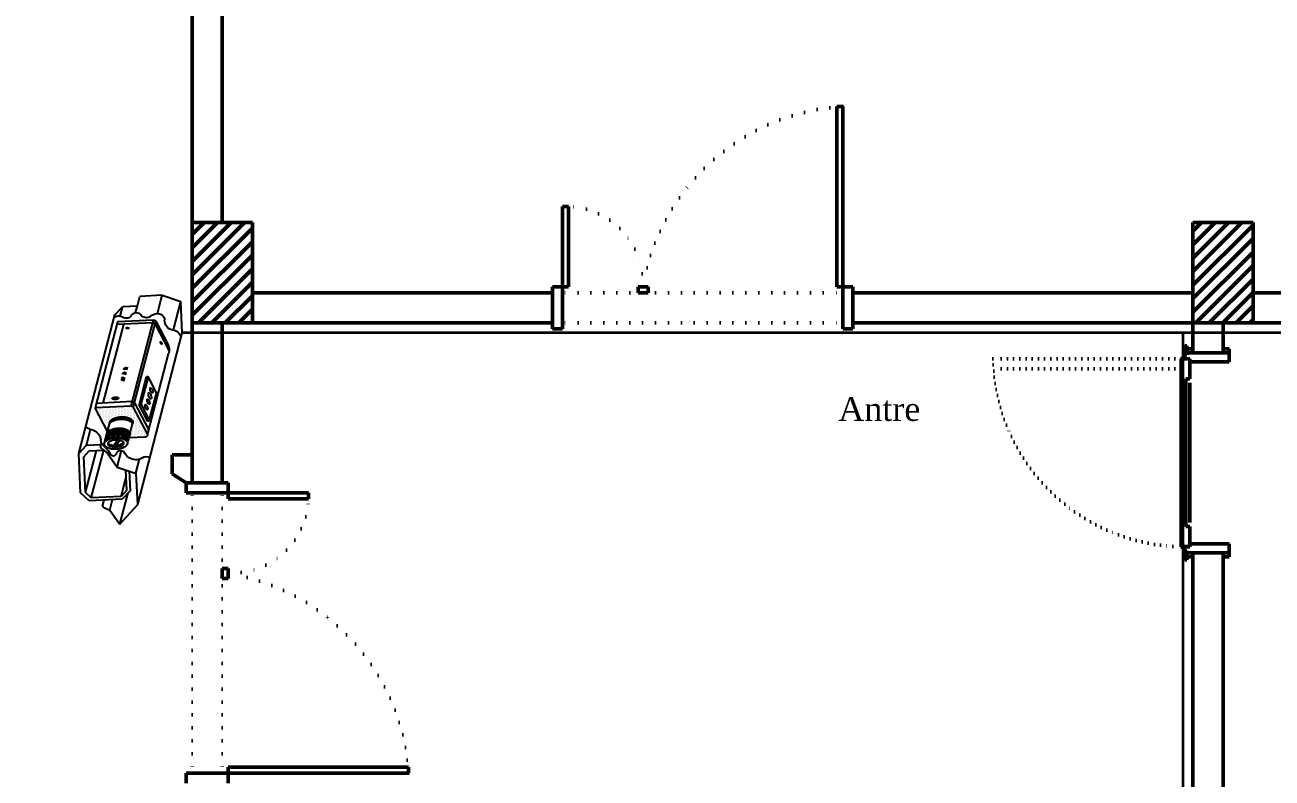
# Model space of a CAD drawing. Header units: millimetres. Extents: x 2046 to 14753, y 2361 to 29276.
# Drawn here: x 3156 to 3779, y 12893 to 13270 of the extents above; entities that cross this region are included whole.
import ezdxf

# ---------------------------------------------------------------- set-up
doc = ezdxf.new("R2010")
doc.units = ezdxf.units.MM
for name, pattern in [('ACAD_ISO07W100', [3, 0, -3]), ('CONTINOUS', [0]), ('DASHED', [0.75, 0.5, -0.25]), ('DOT', [6.35, 0, -6.35])]:
    doc.linetypes.add(name, pattern=pattern)
doc.layers.add('2A - CCTV CAT6 KABLO', color=4, linetype='CONTINOUS', lineweight=35)
doc.layers.add('A.O. DUVAR', color=7, linetype='Continuous', lineweight=50)
doc.layers.add('BLK-CCTV', color=50, linetype='Continuous')
doc.layers.add('KAMERA', color=4, linetype='DASHED')
doc.styles.add('A.O. MALZEME', font='times.ttf', dxfattribs={"height": 10})

# ---------------------------------------------------------------- blocks, each defined once
blk = doc.blocks.new('KAM2')
at = {"layer": 'KAMERA', "color": 1, "linetype": 'Continuous'}
for p, q in [((-14.93, -4.56), (0, 0)), ((-12.11, -8.27), (0, 0)), ((6.08, -7.76), (0, 0)), ((-88.26, -54.43), (-14.93, -4.56)), ((-1.71, -13.08), (6.08, -7.76)), ((6.08, -7.76), (9.34, -18.44)), ((-57.07, -38.11), (-22.48, -14.5)), ((-41.79, -40.14), (-5.08, -15.08)), ((-40.83, -40.96), (-4.12, -15.9)), ((-6.35, -15.95), (-21.07, -13.89)), ((-5.08, -15.08), (-17.52, -13.34)), ((-5.39, -16.77), (-0.13, -33.98)), ((-4.12, -15.9), (1.14, -33.12)), ((5.36, -21.16), (9.34, -18.44)), ((-2.61, -20.83), (-2.34, -20.75)), ((2.4, -23.18), (5.36, -21.16)), ((7.5, -28.17), (5.36, -21.16)), ((-50.6, -34.83), (-39.12, -26.93)), ((-41.94, -37.17), (-29.55, -28.71)), ((-41.6, -35.9), (-30.07, -27.96)), ((-30.03, -28.01), (-39.12, -26.93)), ((-34.67, -53.64), (-1.12, -30.74)), ((-30.07, -27.96), (-29.55, -28.71)), ((3.44, -30.94), (7.5, -28.17)), ((4.81, -33.24), (7.5, -28.17)), ((-39.91, -38.85), (-55.05, -36.73)), ((-54.38, -73.63), (4.81, -33.24)), ((-50.6, -34.83), (-50.89, -35.92)), ((-41.94, -37.17), (-50.89, -35.92)), ((-41.6, -35.9), (-50.6, -34.83)), ((-41.6, -35.9), (-41.94, -37.17)), ((1.14, -33.12), (-35.56, -58.17)), ((-23.05, -36.95), (-21.8, -36.09)), ((-58.33, -49.39), (-48.63, -42.76)), ((-57.85, -39.58), (-55.45, -47.42)), ((-57.64, -39.06), (-57.64, -39.06)), ((-57.21, -40.47), (-57.21, -40.47)), ((-57.07, -39.66), (-57.07, -39.66)), ((-56.94, -38.85), (-56.94, -38.85)), ((-56.78, -41.88), (-56.78, -41.88)), ((-56.64, -41.07), (-56.64, -41.07)), ((-41.79, -40.14), (-56.56, -38.07)), ((-56.51, -40.26), (-56.51, -40.26)), ((-56.37, -39.44), (-56.37, -39.44)), ((-56.35, -43.29), (-56.35, -43.29)), ((-56.23, -38.63), (-56.23, -38.63)), ((-56.21, -42.48), (-56.21, -42.48)), ((-56.08, -41.66), (-56.08, -41.66)), ((-55.94, -40.85), (-55.94, -40.85)), ((-55.8, -40.04), (-55.8, -40.04)), ((-55.67, -39.23), (-55.67, -39.23)), ((-55.65, -43.07), (-55.65, -43.07)), ((-55.53, -38.42), (-55.53, -38.42)), ((-55.51, -42.26), (-55.51, -42.26)), ((-55.37, -41.45), (-55.37, -41.45)), ((-55.24, -40.64), (-55.24, -40.64)), ((-55.1, -39.83), (-55.1, -39.83)), ((-54.96, -39.01), (-54.96, -39.01)), ((-54.94, -42.86), (-54.94, -42.86)), ((-54.81, -42.05), (-54.81, -42.05)), ((-54.67, -41.23), (-54.67, -41.23)), ((-54.53, -40.42), (-54.53, -40.42)), ((-54.39, -39.61), (-54.39, -39.61)), ((-54.37, -43.45), (-54.37, -43.45)), ((-54.26, -38.8), (-54.26, -38.8)), ((-54.24, -42.64), (-54.24, -42.64)), ((-54.1, -41.83), (-54.1, -41.83)), ((-53.96, -41.02), (-53.96, -41.02)), ((-53.83, -40.21), (-53.83, -40.21)), ((-53.69, -39.4), (-53.69, -39.4)), ((-53.67, -43.24), (-53.67, -43.24)), ((-53.55, -38.58), (-53.55, -38.58)), ((-53.53, -42.43), (-53.53, -42.43)), ((-53.4, -41.61), (-53.4, -41.61)), ((-53.26, -40.8), (-53.26, -40.8)), ((-53.12, -39.99), (-53.12, -39.99)), ((-52.99, -39.18), (-52.99, -39.18)), ((-52.97, -43.02), (-52.97, -43.02)), ((-52.83, -42.21), (-52.83, -42.21)), ((-52.69, -41.4), (-52.69, -41.4)), ((-52.56, -40.59), (-52.56, -40.59)), ((-52.42, -39.78), (-52.42, -39.78)), ((-52.4, -43.62), (-52.4, -43.62)), ((-52.28, -38.96), (-52.28, -38.96)), ((-52.26, -42.81), (-52.26, -42.81)), ((-52.13, -42), (-52.13, -42)), ((-51.99, -41.18), (-51.99, -41.18)), ((-51.85, -40.37), (-51.85, -40.37)), ((-51.72, -39.56), (-51.72, -39.56)), ((-51.7, -43.4), (-51.7, -43.4)), ((-51.56, -42.59), (-51.56, -42.59)), ((-51.42, -41.78), (-51.42, -41.78)), ((-51.29, -40.97), (-51.29, -40.97)), ((-51.15, -40.16), (-51.15, -40.16)), ((-51.01, -39.35), (-51.01, -39.35)), ((-50.99, -43.19), (-50.99, -43.19)), ((-50.85, -42.38), (-50.85, -42.38)), ((-50.72, -41.57), (-50.72, -41.57)), ((-50.58, -40.75), (-50.58, -40.75)), ((-50.44, -39.94), (-50.44, -39.94)), ((-50.31, -39.13), (-50.31, -39.13)), ((-50.29, -42.97), (-50.29, -42.97)), ((-50.15, -42.16), (-50.15, -42.16)), ((-50.01, -41.35), (-50.01, -41.35)), ((-49.88, -40.54), (-49.88, -40.54)), ((-49.74, -39.73), (-49.74, -39.73)), ((-49.58, -42.76), (-49.58, -42.76)), ((-49.45, -41.95), (-49.45, -41.95)), ((-49.31, -41.14), (-49.31, -41.14)), ((-49.17, -40.32), (-49.17, -40.32)), ((-49.13, -43.37), (-48.17, -42.71)), ((-49.04, -39.51), (-49.04, -39.51)), ((-48.88, -42.54), (-48.88, -42.54)), ((-48.74, -41.73), (-48.74, -41.73)), ((-48.61, -40.92), (-48.61, -40.92)), ((-48.56, -43.5), (-47.57, -42.83)), ((-48.47, -40.11), (-48.47, -40.11)), ((-48.33, -39.3), (-48.33, -39.3)), ((-48.18, -42.33), (-48.18, -42.33)), ((-48.04, -41.52), (-48.04, -41.52)), ((-47.9, -40.7), (-47.9, -40.7)), ((-47.89, -43.83), (-46.98, -43.21)), ((-47.77, -39.89), (-47.77, -39.89)), ((-47.47, -42.11), (-47.47, -42.11)), ((-47.33, -41.3), (-47.33, -41.3)), ((-47.2, -40.49), (-47.2, -40.49)), ((-47.06, -39.68), (-47.06, -39.68)), ((-46.9, -42.71), (-46.9, -42.71)), ((-46.77, -41.9), (-46.77, -41.9)), ((-46.63, -41.09), (-46.63, -41.09)), ((-46.49, -40.27), (-46.49, -40.27)), ((-46.34, -43.31), (-46.34, -43.31)), ((-46.2, -42.49), (-46.2, -42.49)), ((-46.06, -41.68), (-46.06, -41.68)), ((-45.93, -40.87), (-45.93, -40.87)), ((-45.79, -40.06), (-45.79, -40.06)), ((-45.63, -43.09), (-45.63, -43.09)), ((-45.5, -42.28), (-45.5, -42.28)), ((-45.36, -41.47), (-45.36, -41.47)), ((-45.22, -40.66), (-45.22, -40.66)), ((-45.09, -39.84), (-45.09, -39.84)), ((-44.93, -42.87), (-44.93, -42.87)), ((-44.79, -42.06), (-44.79, -42.06)), ((-44.66, -41.25), (-44.66, -41.25)), ((-44.52, -40.44), (-44.52, -40.44)), ((-44.36, -43.47), (-44.36, -43.47)), ((-44.22, -42.66), (-44.22, -42.66)), ((-44.09, -41.85), (-44.09, -41.85)), ((-43.95, -41.04), (-43.95, -41.04)), ((-43.81, -40.22), (-43.81, -40.22)), ((-43.66, -43.26), (-43.66, -43.26)), ((-43.52, -42.44), (-43.52, -42.44)), ((-43.38, -41.63), (-43.38, -41.63)), ((-43.25, -40.82), (-43.25, -40.82)), ((-43.11, -40.01), (-43.11, -40.01)), ((-42.95, -43.04), (-42.95, -43.04)), ((-42.82, -42.23), (-42.82, -42.23)), ((-42.68, -41.42), (-42.68, -41.42)), ((-42.54, -40.61), (-42.54, -40.61)), ((-42.25, -42.83), (-42.25, -42.83)), ((-42.11, -42.01), (-42.11, -42.01)), ((-41.98, -41.2), (-41.98, -41.2)), ((-41.84, -40.39), (-41.84, -40.39)), ((-41.68, -43.42), (-41.68, -43.42)), ((-41.55, -42.61), (-41.55, -42.61)), ((-41.41, -41.8), (-41.41, -41.8)), ((-41.27, -40.99), (-41.27, -40.99)), ((-40.98, -43.21), (-40.98, -43.21)), ((-40.84, -42.4), (-40.84, -42.4)), ((-40.83, -40.96), (-35.56, -58.17)), ((-40.7, -41.58), (-40.7, -41.58)), ((-40.27, -42.99), (-40.27, -42.99)), ((-38.94, -39.67), (-33.68, -56.89)), ((-27.84, -40.22), (-26.14, -39.05)), ((-25.11, -38.35), (-24.05, -37.63)), ((-73.24, -49.99), (-67.24, -45.89)), ((-58.01, -49.18), (-58.01, -49.18)), ((-57.28, -48.83), (-57.15, -48.58)), ((-56.95, -48.84), (-56.63, -48.22)), ((-56.66, -48.91), (-56.04, -47.75)), ((-55.92, -44.7), (-55.92, -44.7)), ((-55.88, -49.32), (-54.97, -47.6)), ((-55.78, -43.88), (-55.78, -43.88)), ((-55.64, -49.5), (-54.68, -47.7)), ((-55.49, -46.1), (-55.49, -46.1)), ((-55.41, -49.69), (-54.42, -47.83)), ((-55.35, -45.29), (-55.35, -45.29)), ((-55.22, -44.48), (-55.22, -44.48)), ((-55.19, -49.91), (-54.16, -47.98)), ((-55.08, -43.67), (-55.08, -43.67)), ((-54.92, -46.7), (-54.92, -46.7)), ((-54.78, -45.89), (-54.78, -45.89)), ((-54.65, -45.08), (-54.65, -45.08)), ((-54.58, -50.65), (-53.46, -48.53)), ((-54.51, -44.27), (-54.51, -44.27)), ((-54.39, -50.92), (-53.24, -48.76)), ((-54.22, -46.48), (-54.22, -46.48)), ((-54.22, -51.21), (-53.04, -49)), ((-54.08, -45.67), (-54.08, -45.67)), ((-54.04, -51.52), (-52.84, -49.25)), ((-53.94, -44.86), (-53.94, -44.86)), ((-53.81, -44.05), (-53.81, -44.05)), ((-53.38, -45.46), (-53.38, -45.46)), ((-53.24, -44.65), (-53.24, -44.65)), ((-53.1, -43.83), (-53.1, -43.83)), ((-52.67, -45.24), (-52.67, -45.24)), ((-52.54, -44.43), (-52.54, -44.43)), ((-51.97, -45.03), (-51.97, -45.03)), ((-51.83, -44.22), (-51.83, -44.22)), ((-51.13, -44), (-51.13, -44)), ((-50.42, -43.79), (-50.42, -43.79)), ((-47.18, -44.48), (-46.27, -43.85)), ((-46.48, -45.35), (-45.53, -44.71)), ((-45.95, -46.26), (-45.03, -45.63)), ((-45.77, -43.9), (-45.77, -43.9)), ((-45.49, -47.29), (-44.51, -46.62)), ((-45.2, -44.5), (-45.2, -44.5)), ((-45.15, -48.29), (-44.17, -47.62)), ((-45.07, -43.69), (-45.07, -43.69)), ((-44.9, -49.28), (-43.92, -48.61)), ((-44.77, -45.91), (-44.77, -45.91)), ((-44.76, -50.14), (-43.78, -49.47)), ((-44.64, -45.09), (-44.64, -45.09)), ((-44.5, -44.28), (-44.5, -44.28)), ((-44.2, -46.5), (-44.2, -46.5)), ((-44.07, -45.69), (-44.07, -45.69)), ((-43.93, -44.88), (-43.93, -44.88)), ((-43.79, -44.07), (-43.79, -44.07)), ((-43.77, -47.91), (-43.77, -47.91)), ((-43.64, -47.1), (-43.64, -47.1)), ((-43.5, -46.29), (-43.5, -46.29)), ((-43.36, -45.48), (-43.36, -45.48)), ((-43.34, -49.32), (-43.34, -49.32)), ((-43.23, -44.66), (-43.23, -44.66)), ((-43.21, -48.51), (-43.21, -48.51)), ((-43.09, -43.85), (-43.09, -43.85)), ((-43.07, -47.7), (-43.07, -47.7)), ((-42.93, -46.88), (-42.93, -46.88)), ((-42.8, -46.07), (-42.8, -46.07)), ((-42.66, -45.26), (-42.66, -45.26)), ((-42.64, -49.1), (-42.64, -49.1)), ((-42.52, -44.45), (-42.52, -44.45)), ((-42.5, -48.29), (-42.5, -48.29)), ((-42.39, -43.64), (-42.39, -43.64)), ((-42.37, -47.48), (-42.37, -47.48)), ((-42.23, -46.67), (-42.23, -46.67)), ((-42.09, -45.86), (-42.09, -45.86)), ((-42.07, -49.7), (-42.07, -49.7)), ((-41.96, -45.05), (-41.96, -45.05)), ((-41.94, -48.89), (-41.94, -48.89)), ((-41.82, -44.23), (-41.82, -44.23)), ((-41.8, -48.08), (-41.8, -48.08)), ((-41.66, -47.26), (-41.66, -47.26)), ((-41.53, -46.45), (-41.53, -46.45)), ((-41.39, -45.64), (-41.39, -45.64)), ((-41.37, -49.48), (-41.37, -49.48)), ((-41.25, -44.83), (-41.25, -44.83)), ((-41.23, -48.67), (-41.23, -48.67)), ((-41.12, -44.02), (-41.12, -44.02)), ((-41.09, -47.86), (-41.09, -47.86)), ((-40.96, -47.05), (-40.96, -47.05)), ((-40.82, -46.24), (-40.82, -46.24)), ((-40.68, -45.43), (-40.68, -45.43)), ((-40.66, -49.27), (-40.66, -49.27)), ((-40.55, -44.61), (-40.55, -44.61)), ((-40.53, -48.46), (-40.53, -48.46)), ((-40.41, -43.8), (-40.41, -43.8)), ((-40.39, -47.65), (-40.39, -47.65)), ((-40.25, -46.83), (-40.25, -46.83)), ((-40.12, -46.02), (-40.12, -46.02)), ((-39.98, -45.21), (-39.98, -45.21)), ((-39.96, -49.05), (-39.96, -49.05)), ((-39.84, -44.4), (-39.84, -44.4)), ((-39.82, -48.24), (-39.82, -48.24)), ((-39.69, -47.43), (-39.69, -47.43)), ((-39.55, -46.62), (-39.55, -46.62)), ((-39.41, -45.81), (-39.41, -45.81)), ((-39.39, -49.65), (-39.39, -49.65)), ((-39.26, -48.84), (-39.26, -48.84)), ((-39.12, -48.03), (-39.12, -48.03)), ((-38.98, -47.22), (-38.98, -47.22)), ((-38.69, -49.44), (-38.69, -49.44)), ((-38.55, -48.62), (-38.55, -48.62)), ((-94.54, -66.12), (-88.26, -54.43)), ((-88.26, -54.43), (-73.33, -49.86)), ((-80.45, -55.69), (-83.14, -60.75)), ((-81.71, -60.88), (-73.87, -55.53)), ((-71.03, -52.81), (-80.45, -55.69)), ((-69.86, -54.3), (-79.84, -57.35)), ((-67.16, -57.75), (-73.33, -49.86)), ((-67.16, -57.75), (-60.16, -52.97)), ((-56.58, -54.74), (-55.29, -52.32)), ((-56.18, -55.86), (-54.81, -53.3)), ((-56.17, -54.6), (-55.4, -53.14)), ((-55.87, -54.66), (-55.15, -53.32)), ((-54.2, -60.01), (-44.5, -53.39)), ((-53.57, -52.51), (-52.29, -50.09)), ((-53.43, -52.87), (-52.12, -50.41)), ((-53.3, -53.25), (-51.96, -50.73)), ((-53.19, -59.32), (-50.85, -54.91)), ((-53.17, -53.64), (-51.81, -51.07)), ((-52.86, -54.93), (-51.39, -52.17)), ((-52.78, -55.41), (-51.27, -52.57)), ((-52.72, -55.92), (-51.16, -52.98)), ((-52.68, -56.48), (-51.06, -53.42)), ((-52.67, -58.96), (-50.83, -55.52)), ((-47.82, -56.08), (-47.82, -56.08)), ((-47.12, -55.86), (-47.12, -55.86)), ((-46.41, -55.65), (-46.41, -55.65)), ((-46.28, -54.83), (-46.28, -54.83)), ((-45.71, -55.43), (-45.71, -55.43)), ((-45.57, -54.62), (-45.57, -54.62)), ((-45.33, -53.83), (-44.35, -53.16)), ((-45.14, -56.03), (-45.14, -56.03)), ((-45.01, -55.22), (-45.01, -55.22)), ((-44.99, -53.14), (-44.02, -52.48)), ((-44.87, -54.4), (-44.87, -54.4)), ((-44.81, -52.51), (-43.84, -51.84)), ((-44.73, -53.59), (-44.73, -53.59)), ((-44.71, -51.73), (-43.73, -51.06)), ((-44.69, -50.93), (-43.72, -50.27)), ((-44.44, -55.81), (-44.44, -55.81)), ((-44.3, -55), (-44.3, -55)), ((-44.16, -54.19), (-44.16, -54.19)), ((-44.03, -53.38), (-44.03, -53.38)), ((-43.89, -52.57), (-43.89, -52.57)), ((-43.75, -51.75), (-43.75, -51.75)), ((-43.73, -55.6), (-43.73, -55.6)), ((-43.62, -50.94), (-43.62, -50.94)), ((-43.6, -54.78), (-43.6, -54.78)), ((-43.48, -50.13), (-43.48, -50.13)), ((-43.46, -53.97), (-43.46, -53.97)), ((-43.32, -53.16), (-43.32, -53.16)), ((-43.19, -52.35), (-43.19, -52.35)), ((-43.05, -51.54), (-43.05, -51.54)), ((-43.03, -55.38), (-43.03, -55.38)), ((-42.91, -50.73), (-42.91, -50.73)), ((-42.89, -54.57), (-42.89, -54.57)), ((-42.78, -49.92), (-42.78, -49.92)), ((-42.76, -53.76), (-42.76, -53.76)), ((-42.62, -52.95), (-42.62, -52.95)), ((-42.48, -52.13), (-42.48, -52.13)), ((-42.46, -55.98), (-42.46, -55.98)), ((-42.35, -51.32), (-42.35, -51.32)), ((-42.33, -55.17), (-42.33, -55.17)), ((-42.21, -50.51), (-42.21, -50.51)), ((-42.19, -54.35), (-42.19, -54.35)), ((-42.05, -53.54), (-42.05, -53.54)), ((-41.92, -52.73), (-41.92, -52.73)), ((-41.78, -51.92), (-41.78, -51.92)), ((-41.76, -55.76), (-41.76, -55.76)), ((-41.64, -51.11), (-41.64, -51.11)), ((-41.62, -54.95), (-41.62, -54.95)), ((-41.51, -50.3), (-41.51, -50.3)), ((-41.49, -54.14), (-41.49, -54.14)), ((-41.35, -53.33), (-41.35, -53.33)), ((-41.21, -52.52), (-41.21, -52.52)), ((-41.07, -51.7), (-41.07, -51.7)), ((-41.05, -55.55), (-41.05, -55.55)), ((-40.94, -50.89), (-40.94, -50.89)), ((-40.92, -54.74), (-40.92, -54.74)), ((-40.8, -50.08), (-40.8, -50.08)), ((-40.78, -53.92), (-40.78, -53.92)), ((-40.64, -53.11), (-40.64, -53.11)), ((-40.51, -52.3), (-40.51, -52.3)), ((-40.37, -51.49), (-40.37, -51.49)), ((-40.35, -55.33), (-40.35, -55.33)), ((-40.23, -50.68), (-40.23, -50.68)), ((-40.21, -54.52), (-40.21, -54.52)), ((-40.1, -49.87), (-40.1, -49.87)), ((-40.08, -53.71), (-40.08, -53.71)), ((-39.94, -52.9), (-39.94, -52.9)), ((-39.8, -52.09), (-39.8, -52.09)), ((-39.78, -55.93), (-39.78, -55.93)), ((-39.67, -51.27), (-39.67, -51.27)), ((-39.65, -55.12), (-39.65, -55.12)), ((-39.53, -50.46), (-39.53, -50.46)), ((-39.51, -54.3), (-39.51, -54.3)), ((-39.37, -53.49), (-39.37, -53.49)), ((-39.24, -52.68), (-39.24, -52.68)), ((-39.1, -51.87), (-39.1, -51.87)), ((-39.08, -55.71), (-39.08, -55.71)), ((-38.96, -51.06), (-38.96, -51.06)), ((-38.94, -54.9), (-38.94, -54.9)), ((-38.83, -50.25), (-38.83, -50.25)), ((-38.81, -54.09), (-38.81, -54.09)), ((-38.67, -53.28), (-38.67, -53.28)), ((-38.53, -52.47), (-38.53, -52.47)), ((-38.4, -51.65), (-38.4, -51.65)), ((-38.38, -55.5), (-38.38, -55.5)), ((-38.26, -50.84), (-38.26, -50.84)), ((-38.24, -54.69), (-38.24, -54.69)), ((-38.12, -50.03), (-38.12, -50.03)), ((-38.1, -53.87), (-38.1, -53.87)), ((-37.97, -53.06), (-37.97, -53.06)), ((-37.83, -52.25), (-37.83, -52.25)), ((-37.69, -51.44), (-37.69, -51.44)), ((-37.67, -55.28), (-37.67, -55.28)), ((-37.53, -54.47), (-37.53, -54.47)), ((-37.4, -53.66), (-37.4, -53.66)), ((-37.26, -52.85), (-37.26, -52.85)), ((-37.1, -55.88), (-37.1, -55.88)), ((-36.97, -55.07), (-36.97, -55.07)), ((-36.83, -54.26), (-36.83, -54.26)), ((-36.4, -55.66), (-36.4, -55.66)), ((-94.54, -66.12), (-81.13, -56.96)), ((-83.14, -60.75), (-78.27, -76.69)), ((-79.84, -57.35), (-81.71, -60.88)), ((-81.71, -60.88), (-77.35, -75.15)), ((-77.35, -75.15), (-56.94, -61.22)), ((-58.84, -60.14), (-67.16, -57.75)), ((-56.03, -61.86), (-58.84, -60.14)), ((-54.79, -68.26), (-56.92, -61.32)), ((-54.2, -61.82), (-53.15, -61.1)), ((-51.68, -68.57), (-53.83, -61.56)), ((-53.02, -59.21), (-53.02, -59.21)), ((-52.19, -58.68), (-50.88, -56.24)), ((-51.62, -58.24), (-51.15, -57.36)), ((-50.77, -57.75), (-50.77, -57.75)), ((-48.8, -56.32), (-35.56, -58.17)), ((-48.53, -56.29), (-48.53, -56.29)), ((-46.55, -56.46), (-46.55, -56.46)), ((-45.85, -56.24), (-45.85, -56.24)), ((-45.28, -56.84), (-45.28, -56.84)), ((-44.57, -56.62), (-44.57, -56.62)), ((-43.87, -56.41), (-43.87, -56.41)), ((-43.3, -57), (-43.3, -57)), ((-43.17, -56.19), (-43.17, -56.19)), ((-42.6, -56.79), (-42.6, -56.79)), ((-41.9, -56.57), (-41.9, -56.57)), ((-41.33, -57.17), (-41.33, -57.17)), ((-41.19, -56.36), (-41.19, -56.36)), ((-40.62, -56.96), (-40.62, -56.96)), ((-40.49, -56.14), (-40.49, -56.14)), ((-39.92, -56.74), (-39.92, -56.74)), ((-39.35, -57.34), (-39.35, -57.34)), ((-39.22, -56.52), (-39.22, -56.52)), ((-38.65, -57.12), (-38.65, -57.12)), ((-38.51, -56.31), (-38.51, -56.31)), ((-38.08, -57.72), (-38.08, -57.72)), ((-37.94, -56.91), (-37.94, -56.91)), ((-37.81, -56.09), (-37.81, -56.09)), ((-37.38, -57.5), (-37.38, -57.5)), ((-37.24, -56.69), (-37.24, -56.69)), ((-36.67, -57.29), (-36.67, -57.29)), ((-36.54, -56.48), (-36.54, -56.48)), ((-36.11, -57.88), (-36.11, -57.88)), ((-35.97, -57.07), (-35.97, -57.07)), ((-86.23, -68.51), (-94.54, -66.12)), ((-86.23, -68.51), (-81.71, -65.43)), ((-84.22, -70.62), (-86.23, -68.51)), ((-73.82, -77.03), (-55.86, -64.77)), ((-56.67, -71.78), (-54.79, -68.26)), ((-51.68, -68.57), (-45.01, -64.01)), ((-82.49, -70.8), (-80.49, -69.44)), ((-73.82, -77.03), (-56.67, -71.78)), ((-73.2, -79.39), (-54.38, -73.63)), ((-54.38, -73.63), (-51.68, -68.57)), ((-78.27, -76.69), (-73.2, -79.39)), ((-77.35, -75.15), (-73.82, -77.03))]:
    blk.add_line(p, q, dxfattribs=at)
for points in [[(-16.16, -16.01, 0.036758), (-16.42, -16.03, 0.049107), (-16.61, -16.07, 0.092422), (-16.77, -16.15, 0.218093), (-16.8, -16.22, 0.218093), (-16.77, -16.3, 0.092422), (-16.62, -16.39, 0.049107), (-16.43, -16.44, 0.036758), (-16.17, -16.47, 0.036758), (-15.91, -16.46, 0.049107), (-15.71, -16.42, 0.092422), (-15.56, -16.33, 0.218093), (-15.52, -16.26, 0.218093), (-15.55, -16.19, 0.092422), (-15.71, -16.09, 0.049107), (-15.9, -16.04, 0.036758)], [(-39.11, -29.84, 0.036758), (-39.76, -29.87, 0.049107), (-40.24, -29.97, 0.092422), (-40.63, -30.19, 0.218093), (-40.71, -30.36, 0.218093), (-40.64, -30.54, 0.092422), (-40.26, -30.77, 0.049107), (-39.79, -30.9, 0.036758), (-39.15, -30.97, 0.036758), (-38.5, -30.94, 0.049107), (-38.02, -30.83, 0.092422), (-37.63, -30.62, 0.218093), (-37.55, -30.45, 0.218093), (-37.62, -30.27, 0.092422), (-38, -30.04, 0.049107), (-38.47, -29.9, 0.036758)], [(-36.84, -28.29, 0.036758), (-37.4, -28.32, 0.049107), (-37.81, -28.41, 0.092422), (-38.14, -28.59, 0.218093), (-38.22, -28.74, 0.218093), (-38.15, -28.9, 0.092422), (-37.83, -29.1, 0.049107), (-37.42, -29.21, 0.036758), (-36.87, -29.27, 0.036758), (-36.31, -29.24, 0.049107), (-35.9, -29.15, 0.092422), (-35.56, -28.97, 0.218093), (-35.49, -28.82, 0.218093), (-35.55, -28.66, 0.092422), (-35.88, -28.46, 0.049107), (-36.28, -28.35, 0.036758)], [(-3.74, -29.62, 0.038257), (-3.65, -29.86, 0.050877), (-3.54, -30.03, 0.094201), (-3.41, -30.15, 0.212834), (-3.33, -30.16, 0.212834), (-3.27, -30.1, 0.094201), (-3.23, -29.93, 0.050877), (-3.23, -29.74, 0.038257), (-3.29, -29.48, 0.038257), (-3.39, -29.24, 0.050877), (-3.49, -29.07, 0.094201), (-3.62, -28.96, 0.212834), (-3.7, -28.95, 0.212834), (-3.76, -29, 0.094201), (-3.81, -29.17, 0.050877), (-3.8, -29.37, 0.038257)], [(-43.89, -33.49, 0.036758), (-44.45, -33.51, 0.049107), (-44.86, -33.6, 0.092422), (-45.19, -33.79, 0.218093), (-45.26, -33.94, 0.218093), (-45.2, -34.09, 0.092422), (-44.87, -34.29, 0.049107), (-44.47, -34.41, 0.036758), (-43.91, -34.46, 0.036758), (-43.35, -34.44, 0.049107), (-42.94, -34.35, 0.092422), (-42.61, -34.16, 0.218093), (-42.53, -34.01, 0.218093), (-42.6, -33.86, 0.092422), (-42.92, -33.66, 0.049107), (-43.33, -33.54, 0.036758)], [(-41.62, -31.61, 0.036758), (-42.18, -31.64, 0.049107), (-42.59, -31.73, 0.092422), (-42.92, -31.91, 0.218093), (-43, -32.06, 0.218093), (-42.93, -32.22, 0.092422), (-42.61, -32.42, 0.049107), (-42.2, -32.53, 0.036758), (-41.64, -32.59, 0.036758), (-41.09, -32.56, 0.049107), (-40.68, -32.47, 0.092422), (-40.34, -32.29, 0.218093), (-40.27, -32.14, 0.218093), (-40.33, -31.98, 0.092422), (-40.66, -31.78, 0.049107), (-41.06, -31.67, 0.036758)], [(-22.3, -37.47, 0.038257), (-22.32, -37.73, 0.050877), (-22.3, -37.92, 0.094201), (-22.24, -38.09, 0.212834), (-22.17, -38.13, 0.212834), (-22.09, -38.11, 0.094201), (-21.97, -37.98, 0.050877), (-21.89, -37.8, 0.038257), (-21.83, -37.55, 0.038257), (-21.81, -37.29, 0.050877), (-21.82, -37.09, 0.094201), (-21.89, -36.93, 0.212834), (-21.96, -36.88, 0.212834), (-22.04, -36.9, 0.094201), (-22.15, -37.04, 0.050877), (-22.23, -37.22, 0.038257)], [(-26.44, -40.13, 0.01617), (-26.93, -40.5, 0.050877), (-27.05, -40.65, 0.094201), (-27.13, -40.82, 0.212834), (-27.11, -40.9, 0.212834), (-27.04, -40.94, 0.094201), (-26.86, -40.92, 0.050877), (-26.68, -40.85, 0.01617), (-26.17, -40.51, 0.038257), (-25.97, -40.35, 0.050877), (-25.84, -40.2, 0.094201), (-25.77, -40.04, 0.212834), (-25.79, -39.96, 0.212834), (-25.86, -39.91, 0.094201), (-26.04, -39.93, 0.050877), (-26.22, -40, 0.038257)], [(-24.3, -38.77, 0.038257), (-24.32, -39.03, 0.050877), (-24.3, -39.23, 0.094201), (-24.24, -39.39, 0.212834), (-24.17, -39.44, 0.212834), (-24.09, -39.42, 0.094201), (-23.97, -39.28, 0.050877), (-23.89, -39.1, 0.038257), (-23.83, -38.85, 0.038257), (-23.81, -38.59, 0.050877), (-23.83, -38.4, 0.094201), (-23.89, -38.23, 0.212834), (-23.96, -38.19, 0.212834), (-24.04, -38.21, 0.094201), (-24.15, -38.34, 0.050877), (-24.23, -38.52, 0.038257)], [(-35.09, -47.2, 0.038257), (-34.85, -47.82, 0.050877), (-34.59, -48.24, 0.094201), (-34.25, -48.54, 0.212834), (-34.05, -48.56, 0.212834), (-33.89, -48.43, 0.094201), (-33.78, -47.99, 0.050877), (-33.8, -47.5, 0.038257), (-33.95, -46.85, 0.038257), (-34.19, -46.24, 0.050877), (-34.45, -45.82, 0.094201), (-34.78, -45.52, 0.212834), (-34.99, -45.5, 0.212834), (-35.14, -45.63, 0.094201), (-35.25, -46.07, 0.050877), (-35.23, -46.56, 0.038257)], [(-34.71, -47.18, 0.038257), (-34.62, -47.42, 0.050877), (-34.52, -47.59, 0.094201), (-34.38, -47.71, 0.212834), (-34.3, -47.72, 0.212834), (-34.24, -47.66, 0.094201), (-34.2, -47.49, 0.050877), (-34.21, -47.3, 0.038257), (-34.26, -47.04, 0.038257), (-34.36, -46.8, 0.050877), (-34.46, -46.63, 0.094201), (-34.59, -46.52, 0.212834), (-34.67, -46.51, 0.212834), (-34.74, -46.56, 0.094201), (-34.78, -46.73, 0.050877), (-34.77, -46.93, 0.038257)], [(-57.73, -55.01, 0.050094), (-57.11, -56.47, 0.06392), (-56.39, -57.48, 0.103715), (-55.45, -58.14, 0.177291), (-54.76, -58.17, 0.177291), (-54.21, -57.76, 0.103715), (-53.8, -56.69, 0.06392), (-53.76, -55.44, 0.050094), (-54.07, -53.89, 0.050094), (-54.69, -52.43, 0.06392), (-55.42, -51.42, 0.103715), (-56.36, -50.76, 0.177291), (-57.04, -50.72, 0.177291), (-57.59, -51.13, 0.103715), (-58, -52.21, 0.06392), (-58.04, -53.45, 0.050094)]]:
    blk.add_lwpolyline(points, format="xyb", close=True, dxfattribs=at)
for points in [[(-46.21, -54.55, 0.177291), (-45.39, -53.93, 0.103715), (-44.78, -52.33, 0.06392), (-44.72, -50.48, 0.050094), (-45.18, -48.16, 0.050094), (-46.1, -45.98, 0.06392), (-47.18, -44.47, 0.103715), (-48.59, -43.49, 0.177291), (-49.61, -43.43)], [(-45.23, -53.89, 0.177291), (-44.42, -53.27, 0.103715), (-43.8, -51.67, 0.06392), (-43.74, -49.81, 0.050094), (-44.21, -47.49, 0.050094), (-45.12, -45.31, 0.06392), (-46.21, -43.8, 0.103715), (-47.61, -42.82, 0.177291), (-48.63, -42.76, 0.152265), (-49.36, -43.26)], [(-57.42, -48.84, 0.031668), (-57.6, -48.89, 0.177291), (-58.42, -49.5, 0.103715), (-59.03, -51.1, 0.06392), (-59.09, -52.96, 0.050094), (-58.62, -55.28)], [(-53.34, -59.31, 0.09829), (-52.77, -57.79, 0.06392), (-52.71, -55.93, 0.050094), (-53.18, -53.61, 0.050094), (-54.09, -51.43, 0.06392), (-55.18, -49.93, 0.103715), (-56.58, -48.94, 0.144809), (-57.42, -48.84)], [(-52.35, -58.75, 0.177291), (-51.54, -58.13, 0.103715), (-50.93, -56.53, 0.06392), (-50.87, -54.67, 0.050094), (-51.33, -52.35, 0.050094), (-52.24, -50.17, 0.06392), (-53.33, -48.67, 0.103715), (-54.73, -47.68, 0.177291), (-55.75, -47.63, 0.152265), (-56.49, -48.12)], [(-51.57, -58.21, 0.177291), (-50.75, -57.59, 0.103715), (-50.14, -55.99, 0.06392), (-50.08, -54.14, 0.050094), (-50.54, -51.82, 0.050094), (-51.46, -49.63, 0.06392), (-52.54, -48.13, 0.103715), (-53.94, -47.14, 0.177291), (-54.97, -47.09, 0.152265), (-55.7, -47.59)], [(-50.8, -57.69, 0.177291), (-49.99, -57.07, 0.103715), (-49.37, -55.47, 0.06392), (-49.32, -53.61, 0.050094), (-49.78, -51.29, 0.050094), (-50.69, -49.11, 0.06392), (-51.78, -47.61, 0.103715), (-53.18, -46.62, 0.177291), (-54.2, -46.57, 0.152265), (-54.93, -47.07)], [(-50.07, -57.19, 0.177291), (-49.25, -56.57, 0.103715), (-48.64, -54.97, 0.06392), (-48.58, -53.11, 0.050094), (-49.04, -50.79, 0.050094), (-49.96, -48.61, 0.06392), (-51.04, -47.1, 0.103715), (-52.45, -46.12, 0.177291), (-53.47, -46.06, 0.152265), (-54.2, -46.56)], [(-58.62, -55.28, 0.050094), (-57.71, -57.46, 0.06392), (-56.62, -58.97, 0.103715), (-55.22, -59.95, 0.177291), (-54.2, -60.01, 0.177291), (-53.38, -59.39, 0.005371), (-53.34, -59.31)], [(-56.37, -50.75, 0.114358), (-56.7, -51.06, 0.103715), (-57.11, -52.14, 0.06392), (-57.14, -53.38, 0.050094), (-56.84, -54.94)], [(-56.84, -54.94, 0.050094), (-56.22, -56.4, 0.06392), (-55.49, -57.41, 0.103715), (-54.55, -58.07, 0.000001), (-54.54, -58.07)]]:
    blk.add_lwpolyline(points, format="xyb", dxfattribs=at)
for centre, radius, start, end in [((-16.42, -10.93), 5.07, 24.84277, 94.92728), ((-8.42, -7.22), 3.76, 204.84277, 254.13203), ((-7.8, -5.06), 6.01, 254.13203, 287.99602), ((-4.92, -13.92), 3.32, 12.08978, 107.99602), ((-18.5, -20.34), 7.07, 82.03335, 124.3153), ((-6.51, -17.12), 1.18, 17, 82.03335), ((-5.24, -16.25), 1.18, 17, 82.03335), ((1.42, -17.82), 3.42, 162.57992, 254.05369), ((-8.53, -14.7), 7.01, 342.57992, 12.08978), ((-0.26, -23.72), 2.72, 319.94631, 74.05369), ((4.09, -27.38), 2.97, 139.94631, 235.11747), ((0.27, -32.86), 3.71, 343.75773, 55.11747), ((-70.35, -43.46), 3.39, 346.08216, 51.33284), ((-56.72, -39.24), 1.18, 82.03335, 197), ((-41.95, -41.3), 1.18, 17, 82.03335), ((-40.07, -40.02), 1.18, 17, 82.03335), ((-61.2, -45.72), 6.04, 166.08216, 223.14297), ((-60.63, -45.19), 6.83, 223.14297, 260.89275), ((-62.06, -54.11), 2.22, 306.37012, 80.89275), ((-59.76, -57.23), 1.65, 126.37012, 267.62988), ((-60.14, -66.31), 7.43, 55.32858, 87.62988), ((-55.15, -60.43), 1.68, 238.49951, 304.3153), ((-53.03, -56.03), 5.06, 235.32858, 285.56987), ((-50.25, -66.02), 5.31, 38.47968, 105.56987), ((-24.81, -45.8), 27.19, 218.47968, 227.75219), ((-83.25, -69.69), 1.35, 223.57933, 304.3153)]:
    blk.add_arc(centre, radius, start, end, dxfattribs=at)

msp = doc.modelspace()

# ---------------------------------------------------------------- linework, layer by layer
at = {"layer": '2A - CCTV CAT6 KABLO'}
for points in [[(3734.96, 13115.859), (3234.96, 13115.859)], [(4807.019, 13115.859), (3739.96, 13115.859), (3734.96, 13115.859), (3734.96, 12826.141), (3726.023, 12826.141)]]:
    msp.add_lwpolyline(points, dxfattribs=at)
at = {"layer": 'A.O. DUVAR'}
for p, q in [((3239.96, 13170.858), (3239.96, 13585.858)), ((3254.96, 13585.858), (3254.96, 13170.858)), ((3564.96, 13228.858), (3561.96, 13228.858)), ((3561.96, 13228.858), (3561.96, 13138.858)), ((3564.96, 13138.858), (3564.96, 13228.858)), ((3424.96, 13178.858), (3427.96, 13178.858)), ((3424.96, 13138.858), (3424.96, 13178.858)), ((3427.96, 13178.858), (3427.96, 13138.858)), ((3239.96, 13170.858), (3269.96, 13170.858)), ((3239.96, 13120.858), (3239.96, 13170.858)), ((3239.96, 13120.858), (3239.96, 13170.858)), ((3254.96, 13170.858), (3239.96, 13170.858)), ((3269.96, 13170.858), (3269.96, 13120.858)), ((3739.96, 13170.858), (3769.96, 13170.858)), ((3739.96, 13120.858), (3739.96, 13170.858)), ((3769.96, 13170.858), (3769.96, 13120.858)), ((3269.96, 13135.858), (3419.96, 13135.858)), ((3269.96, 13120.858), (3269.96, 13135.858)), ((3419.96, 13117.858), (3419.96, 13138.858)), ((3419.96, 13138.858), (3424.96, 13138.858)), ((3419.96, 13135.858), (3419.96, 13120.858)), ((3427.96, 13138.858), (3424.96, 13138.858)), ((3424.96, 13138.858), (3424.96, 13117.858)), ((3467.698, 13138.858), (3462.698, 13138.858)), ((3462.698, 13138.858), (3462.698, 13135.858)), ((3462.698, 13135.858), (3467.698, 13135.858)), ((3467.698, 13135.858), (3467.698, 13138.858)), ((3561.96, 13138.858), (3564.96, 13138.858)), ((3569.96, 13138.858), (3564.96, 13138.858)), ((3564.96, 13138.858), (3564.96, 13117.858)), ((3569.96, 13117.858), (3569.96, 13138.858)), ((3569.96, 13135.858), (3739.96, 13135.858)), ((3569.96, 13120.858), (3569.96, 13135.858)), ((3739.96, 13135.858), (3739.96, 13120.858)), ((3769.96, 13120.858), (3769.96, 13135.858)), ((3769.96, 13135.858), (3919.96, 13135.858)), ((3269.96, 13120.858), (3239.96, 13120.858)), ((3239.96, 13040.858), (3239.96, 13120.858)), ((3239.96, 13120.858), (3254.96, 13120.858)), ((3254.96, 13120.858), (3254.96, 13040.858)), ((3419.96, 13120.858), (3269.96, 13120.858)), ((3424.96, 13117.858), (3419.96, 13117.858)), ((3564.96, 13117.858), (3569.96, 13117.858)), ((3739.96, 13120.858), (3569.96, 13120.858)), ((3769.96, 13120.858), (3739.96, 13120.858)), ((3739.96, 13105.858), (3739.96, 13120.858)), ((3739.96, 13120.858), (3754.96, 13120.858)), ((3754.96, 13120.858), (3754.96, 13105.858)), ((3984.96, 13120.858), (3769.96, 13120.858)), ((3735.96, 13109.336), (3735.46, 13108.836)), ((3735.46, 13108.836), (3735.46, 13105.836)), ((3735.46, 13105.836), (3735.96, 13105.336)), ((3735.46, 13104.411), (3735.96, 13104.911)), ((3736.91, 13109.336), (3735.96, 13109.336)), ((3735.96, 13105.336), (3736.91, 13105.336)), ((3735.96, 13104.911), (3736.96, 13104.911)), ((3736.91, 13105.336), (3736.91, 13109.336)), ((3736.96, 13105.858), (3736.96, 13107.858)), ((3736.96, 13107.858), (3739.96, 13107.858)), ((3736.96, 13104.911), (3736.96, 13105.858)), ((3736.96, 13105.858), (3739.96, 13105.858)), ((3739.96, 13107.858), (3739.96, 13105.858)), ((3739.96, 13105.858), (3754.96, 13105.858)), ((3754.96, 13105.858), (3739.96, 13105.858)), ((3757.96, 13107.858), (3754.96, 13107.858)), ((3754.96, 13107.858), (3754.96, 13105.858)), ((3754.96, 13105.858), (3757.96, 13105.858)), ((3757.96, 13105.858), (3757.96, 13107.858)), ((3757.96, 13105.858), (3757.96, 13101.358)), ((3734.033, 13102.911), (3734.899, 13103.411)), ((3734.033, 13008.858), (3734.033, 13102.911)), ((3734.899, 13103.411), (3735.399, 13103.411)), ((3735.399, 13103.411), (3735.399, 13102.786)), ((3738.399, 13102.786), (3735.399, 13102.786)), ((3735.46, 13102.858), (3735.46, 13104.411)), ((3738.46, 13102.858), (3735.46, 13102.858)), ((3738.399, 13102.786), (3738.399, 13099.858)), ((3738.399, 13099.858), (3738.399, 13092.858)), ((3738.46, 13101.358), (3738.46, 13102.858)), ((3757.96, 13101.358), (3738.46, 13101.358)), ((3736.399, 13092.858), (3736.399, 13019.043)), ((3738.395, 13092.858), (3736.399, 13092.858)), ((3738.399, 13090.858), (3738.399, 13021.043)), ((3236.96, 13040.858), (3257.96, 13040.858)), ((3236.96, 13035.858), (3236.96, 13040.858)), ((3254.96, 13040.858), (3239.96, 13040.858)), ((3257.96, 13040.858), (3257.96, 13035.858)), ((3257.96, 13035.858), (3236.96, 13035.858)), ((3257.96, 13032.858), (3257.96, 13035.858)), ((3257.96, 13035.858), (3297.96, 13035.858)), ((3297.96, 13032.858), (3257.96, 13032.858)), ((3297.96, 13035.858), (3297.96, 13032.858)), ((3738.399, 13019.043), (3736.399, 13019.043)), ((3738.399, 13019.043), (3738.399, 13009.043)), ((3734.899, 13008.358), (3734.033, 13008.858)), ((3735.399, 13008.358), (3734.899, 13008.358)), ((3735.399, 13008.358), (3735.4, 13009.043)), ((3735.4, 13009.043), (3738.399, 13009.043)), ((3738.46, 13008.858), (3735.46, 13008.858)), ((3735.46, 13008.858), (3735.46, 13007.381)), ((3735.46, 13007.381), (3735.96, 13006.881)), ((3735.46, 13005.881), (3735.96, 13006.381)), ((3735.46, 13002.881), (3735.46, 13005.881)), ((3735.96, 13006.881), (3736.96, 13006.881)), ((3735.96, 13006.381), (3736.91, 13006.381)), ((3736.91, 13006.381), (3736.91, 13002.381)), ((3736.96, 13006.881), (3736.96, 13005.858)), ((3736.96, 13005.858), (3739.96, 13005.858)), ((3736.96, 13005.858), (3736.96, 13003.858)), ((3757.96, 13010.358), (3738.46, 13010.358)), ((3738.46, 13010.358), (3738.46, 13008.858)), ((3739.96, 13005.858), (3754.96, 13005.858)), ((3739.96, 13003.858), (3739.96, 13005.858)), ((3739.96, 12820.858), (3739.96, 13005.858)), ((3739.96, 13005.858), (3754.96, 13005.858)), ((3754.96, 13003.858), (3754.96, 13005.858)), ((3754.96, 13005.858), (3757.96, 13005.858)), ((3754.96, 13005.858), (3754.96, 12820.858)), ((3757.96, 13005.858), (3757.96, 13010.358)), ((3757.96, 13005.858), (3757.96, 13003.858)), ((3735.96, 13002.381), (3735.46, 13002.881)), ((3736.91, 13002.381), (3735.96, 13002.381)), ((3736.96, 13003.858), (3739.96, 13003.858)), ((3757.96, 13003.858), (3754.96, 13003.858)), ((3257.96, 12998.121), (3254.96, 12998.121)), ((3254.96, 12998.121), (3254.96, 12993.121)), ((3254.96, 12993.121), (3257.96, 12993.121)), ((3257.96, 12993.121), (3257.96, 12998.121)), ((3257.96, 12895.858), (3236.96, 12895.858)), ((3236.96, 12895.858), (3236.96, 12890.858)), ((3347.96, 12898.858), (3257.96, 12898.858)), ((3257.96, 12898.858), (3257.96, 12895.858)), ((3257.96, 12895.858), (3347.96, 12895.858)), ((3257.96, 12890.858), (3257.96, 12895.858)), ((3347.96, 12895.858), (3347.96, 12898.858))]:
    msp.add_line(p, q, dxfattribs=at)
at = {"layer": 'A.O. DUVAR', "linetype": 'Continuous', "ltscale": 10}
for p, q in [((3239.96, 13164.993), (3245.826, 13170.858)), ((3239.96, 13158.258), (3252.561, 13170.858)), ((3239.96, 13151.523), (3259.296, 13170.858)), ((3239.96, 13144.787), (3266.031, 13170.858)), ((3239.96, 13138.052), (3269.96, 13168.052)), ((3246.492, 13168.157), (3246.492, 13168.157)), ((3253.227, 13168.157), (3253.227, 13168.157)), ((3259.962, 13168.157), (3259.962, 13168.157)), ((3266.697, 13168.157), (3266.697, 13168.157)), ((3739.96, 13166.589), (3744.23, 13170.858)), ((3739.96, 13159.854), (3750.965, 13170.858)), ((3739.96, 13153.118), (3757.7, 13170.858)), ((3739.96, 13146.383), (3764.436, 13170.858)), ((3739.96, 13139.648), (3769.96, 13169.648)), ((3744.896, 13168.157), (3744.896, 13168.157)), ((3751.631, 13168.157), (3751.631, 13168.157)), ((3758.366, 13168.157), (3758.366, 13168.157)), ((3765.102, 13168.157), (3765.102, 13168.157)), ((3239.96, 13131.317), (3269.96, 13161.317)), ((3243.124, 13164.789), (3243.124, 13164.789)), ((3246.492, 13161.421), (3246.492, 13161.421)), ((3249.859, 13164.789), (3249.859, 13164.789)), ((3253.227, 13161.421), (3253.227, 13161.421)), ((3256.595, 13164.789), (3256.595, 13164.789)), ((3259.962, 13161.421), (3259.962, 13161.421)), ((3263.33, 13164.789), (3263.33, 13164.789)), ((3266.697, 13161.421), (3266.697, 13161.421)), ((3739.96, 13132.913), (3769.96, 13162.913)), ((3741.528, 13164.789), (3741.528, 13164.789)), ((3744.896, 13161.421), (3744.896, 13161.421)), ((3748.264, 13164.789), (3748.264, 13164.789)), ((3751.631, 13161.421), (3751.631, 13161.421)), ((3754.999, 13164.789), (3754.999, 13164.789)), ((3758.366, 13161.421), (3758.366, 13161.421)), ((3761.734, 13164.789), (3761.734, 13164.789)), ((3765.102, 13161.421), (3765.102, 13161.421)), ((3768.469, 13164.789), (3768.469, 13164.789)), ((3239.96, 13124.582), (3269.96, 13154.582)), ((3243.124, 13158.054), (3243.124, 13158.054)), ((3246.492, 13154.686), (3246.492, 13154.686)), ((3249.859, 13158.054), (3249.859, 13158.054)), ((3253.227, 13154.686), (3253.227, 13154.686)), ((3256.595, 13158.054), (3256.595, 13158.054)), ((3259.962, 13154.686), (3259.962, 13154.686)), ((3263.33, 13158.054), (3263.33, 13158.054)), ((3266.697, 13154.686), (3266.697, 13154.686)), ((3739.96, 13126.178), (3769.96, 13156.178)), ((3741.528, 13158.054), (3741.528, 13158.054)), ((3744.896, 13154.686), (3744.896, 13154.686)), ((3748.264, 13158.054), (3748.264, 13158.054)), ((3751.631, 13154.686), (3751.631, 13154.686)), ((3754.999, 13158.054), (3754.999, 13158.054)), ((3758.366, 13154.686), (3758.366, 13154.686)), ((3761.734, 13158.054), (3761.734, 13158.054)), ((3765.102, 13154.686), (3765.102, 13154.686)), ((3768.469, 13158.054), (3768.469, 13158.054)), ((3243.124, 13151.319), (3243.124, 13151.319)), ((3249.859, 13151.319), (3249.859, 13151.319)), ((3256.595, 13151.319), (3256.595, 13151.319)), ((3263.33, 13151.319), (3263.33, 13151.319)), ((3741.376, 13120.858), (3769.96, 13149.442)), ((3741.528, 13151.319), (3741.528, 13151.319)), ((3748.264, 13151.319), (3748.264, 13151.319)), ((3754.999, 13151.319), (3754.999, 13151.319)), ((3761.734, 13151.319), (3761.734, 13151.319)), ((3768.469, 13151.319), (3768.469, 13151.319)), ((3242.972, 13120.858), (3269.96, 13147.847)), ((3243.124, 13144.584), (3243.124, 13144.584)), ((3246.492, 13147.951), (3246.492, 13147.951)), ((3249.859, 13144.584), (3249.859, 13144.584)), ((3253.227, 13147.951), (3253.227, 13147.951)), ((3256.595, 13144.584), (3256.595, 13144.584)), ((3259.962, 13147.951), (3259.962, 13147.951)), ((3263.33, 13144.584), (3263.33, 13144.584)), ((3266.697, 13147.951), (3266.697, 13147.951)), ((3741.528, 13144.584), (3741.528, 13144.584)), ((3744.896, 13147.951), (3744.896, 13147.951)), ((3748.112, 13120.858), (3769.96, 13142.707)), ((3748.264, 13144.584), (3748.264, 13144.584)), ((3751.631, 13147.951), (3751.631, 13147.951)), ((3754.999, 13144.584), (3754.999, 13144.584)), ((3758.366, 13147.951), (3758.366, 13147.951)), ((3761.734, 13144.584), (3761.734, 13144.584)), ((3765.102, 13147.951), (3765.102, 13147.951)), ((3768.469, 13144.584), (3768.469, 13144.584)), ((3243.124, 13137.848), (3243.124, 13137.848)), ((3246.492, 13141.216), (3246.492, 13141.216)), ((3249.707, 13120.858), (3269.96, 13141.111)), ((3249.859, 13137.848), (3249.859, 13137.848)), ((3253.227, 13141.216), (3253.227, 13141.216)), ((3256.595, 13137.848), (3256.595, 13137.848)), ((3259.962, 13141.216), (3259.962, 13141.216)), ((3263.33, 13137.848), (3263.33, 13137.848)), ((3266.697, 13141.216), (3266.697, 13141.216)), ((3741.528, 13137.848), (3741.528, 13137.848)), ((3744.896, 13141.216), (3744.896, 13141.216)), ((3748.264, 13137.848), (3748.264, 13137.848)), ((3751.631, 13141.216), (3751.631, 13141.216)), ((3754.847, 13120.858), (3769.96, 13135.972)), ((3754.999, 13137.848), (3754.999, 13137.848)), ((3758.366, 13141.216), (3758.366, 13141.216)), ((3761.734, 13137.848), (3761.734, 13137.848)), ((3765.102, 13141.216), (3765.102, 13141.216)), ((3768.469, 13137.848), (3768.469, 13137.848)), ((3243.124, 13131.113), (3243.124, 13131.113)), ((3246.492, 13134.481), (3246.492, 13134.481)), ((3249.859, 13131.113), (3249.859, 13131.113)), ((3253.227, 13134.481), (3253.227, 13134.481)), ((3256.443, 13120.858), (3269.96, 13134.376)), ((3256.595, 13131.113), (3256.595, 13131.113)), ((3259.962, 13134.481), (3259.962, 13134.481)), ((3263.33, 13131.113), (3263.33, 13131.113)), ((3266.697, 13134.481), (3266.697, 13134.481)), ((3741.528, 13131.113), (3741.528, 13131.113)), ((3744.896, 13134.481), (3744.896, 13134.481)), ((3748.264, 13131.113), (3748.264, 13131.113)), ((3751.631, 13134.481), (3751.631, 13134.481)), ((3754.999, 13131.113), (3754.999, 13131.113)), ((3758.366, 13134.481), (3758.366, 13134.481)), ((3761.734, 13131.113), (3761.734, 13131.113)), ((3765.102, 13134.481), (3765.102, 13134.481)), ((3768.469, 13131.113), (3768.469, 13131.113)), ((3243.124, 13124.378), (3243.124, 13124.378)), ((3246.492, 13127.746), (3246.492, 13127.746)), ((3249.859, 13124.378), (3249.859, 13124.378)), ((3253.227, 13127.746), (3253.227, 13127.746)), ((3256.595, 13124.378), (3256.595, 13124.378)), ((3259.962, 13127.746), (3259.962, 13127.746)), ((3263.178, 13120.858), (3269.96, 13127.641)), ((3263.33, 13124.378), (3263.33, 13124.378)), ((3266.697, 13127.746), (3266.697, 13127.746)), ((3741.528, 13124.378), (3741.528, 13124.378)), ((3744.896, 13127.746), (3744.896, 13127.746)), ((3748.264, 13124.378), (3748.264, 13124.378)), ((3751.631, 13127.746), (3751.631, 13127.746)), ((3754.999, 13124.378), (3754.999, 13124.378)), ((3758.366, 13127.746), (3758.366, 13127.746)), ((3761.582, 13120.858), (3769.96, 13129.237)), ((3761.734, 13124.378), (3761.734, 13124.378)), ((3765.102, 13127.746), (3765.102, 13127.746)), ((3768.469, 13124.378), (3768.469, 13124.378)), ((3246.492, 13121.01), (3246.492, 13121.01)), ((3253.227, 13121.01), (3253.227, 13121.01)), ((3259.962, 13121.01), (3259.962, 13121.01)), ((3266.697, 13121.01), (3266.697, 13121.01)), ((3269.913, 13120.858), (3269.96, 13120.906)), ((3744.896, 13121.01), (3744.896, 13121.01)), ((3751.631, 13121.01), (3751.631, 13121.01)), ((3758.366, 13121.01), (3758.366, 13121.01)), ((3765.102, 13121.01), (3765.102, 13121.01)), ((3768.317, 13120.858), (3769.96, 13122.502))]:
    msp.add_line(p, q, dxfattribs=at)
at = {"layer": 'A.O. DUVAR', "linetype": 'DOT'}
for p, q in [((3464.96, 13135.858), (3424.96, 13135.858)), ((3464.96, 13135.858), (3564.96, 13135.858)), ((3464.96, 13120.858), (3424.96, 13120.858)), ((3464.96, 13120.858), (3564.96, 13120.858)), ((3239.96, 12995.858), (3239.96, 13035.858)), ((3254.96, 12995.858), (3254.96, 13035.858)), ((3239.96, 12995.858), (3239.96, 12895.858)), ((3254.96, 12995.858), (3254.96, 12895.858))]:
    msp.add_line(p, q, dxfattribs=at)
at = {"layer": 'A.O. DUVAR', "linetype": 'ACAD_ISO07W100'}
for p, q in [((3734.033, 13102.911), (3640.033, 13102.911)), ((3734.033, 13097.911), (3640.033, 13097.911))]:
    msp.add_line(p, q, dxfattribs=at)
at = {"layer": 'A.O. DUVAR', "ltscale": 100}
for p, q in [((3229.96, 13045.38), (3229.96, 13054.941)), ((3229.96, 13054.941), (3239.96, 13054.941)), ((3229.96, 13045.38), (3229.96, 13054.941)), ((3229.96, 13054.941), (3239.96, 13054.941)), ((3239.96, 13054.941), (3239.96, 13044.941)), ((3239.96, 13054.941), (3239.96, 13044.941)), ((3236.96, 13040.858), (3229.96, 13045.38)), ((3236.96, 13040.858), (3229.96, 13045.38)), ((3239.96, 13044.941), (3239.96, 13044.941)), ((3239.96, 13044.941), (3239.96, 13040.941)), ((3239.96, 13044.941), (3239.96, 13044.941)), ((3239.96, 13044.941), (3239.96, 13040.941)), ((3239.96, 13040.941), (3236.96, 13040.858)), ((3239.96, 13040.941), (3236.96, 13040.858))]:
    msp.add_line(p, q, dxfattribs=at)
at = {"layer": 'A.O. DUVAR', "linetype": 'DOT'}
for centre, radius, start, end in [((3571.482, 13121.337), 107.719, 93.470972, 170.638956), ((3426.759, 13140.657), 38.243, 357.303893, 92.696107), ((3259.759, 13034.059), 38.243, 267.303893, 2.696107), ((3240.439, 12889.337), 107.719, 3.470972, 80.638956)]:
    msp.add_arc(centre, radius, start, end, dxfattribs=at)
at = {"layer": 'A.O. DUVAR', "linetype": 'ACAD_ISO07W100'}
msp.add_arc((3736.265, 13105.141), 96.258, 181.327957, 268.639954, dxfattribs=at)
at = {"layer": 'A.O. DUVAR'}
msp.add_point((3754.96, 13005.858), dxfattribs=at)

# ---------------------------------------------------------------- block references
at = {"layer": 'BLK-CCTV', "xscale": -1, "rotation": 289.6536945454301}
msp.add_blockref('KAM2', (3234.238, 13131.45), dxfattribs=at)

# ---------------------------------------------------------------- texts
at = {"layer": 'A.O. DUVAR', "style": 'A.O. MALZEME'}
msp.add_text('Antre', height=11.9174, dxfattribs=at).set_placement((3562.753, 13071.814))

doc.saveas('drawing.dxf')
